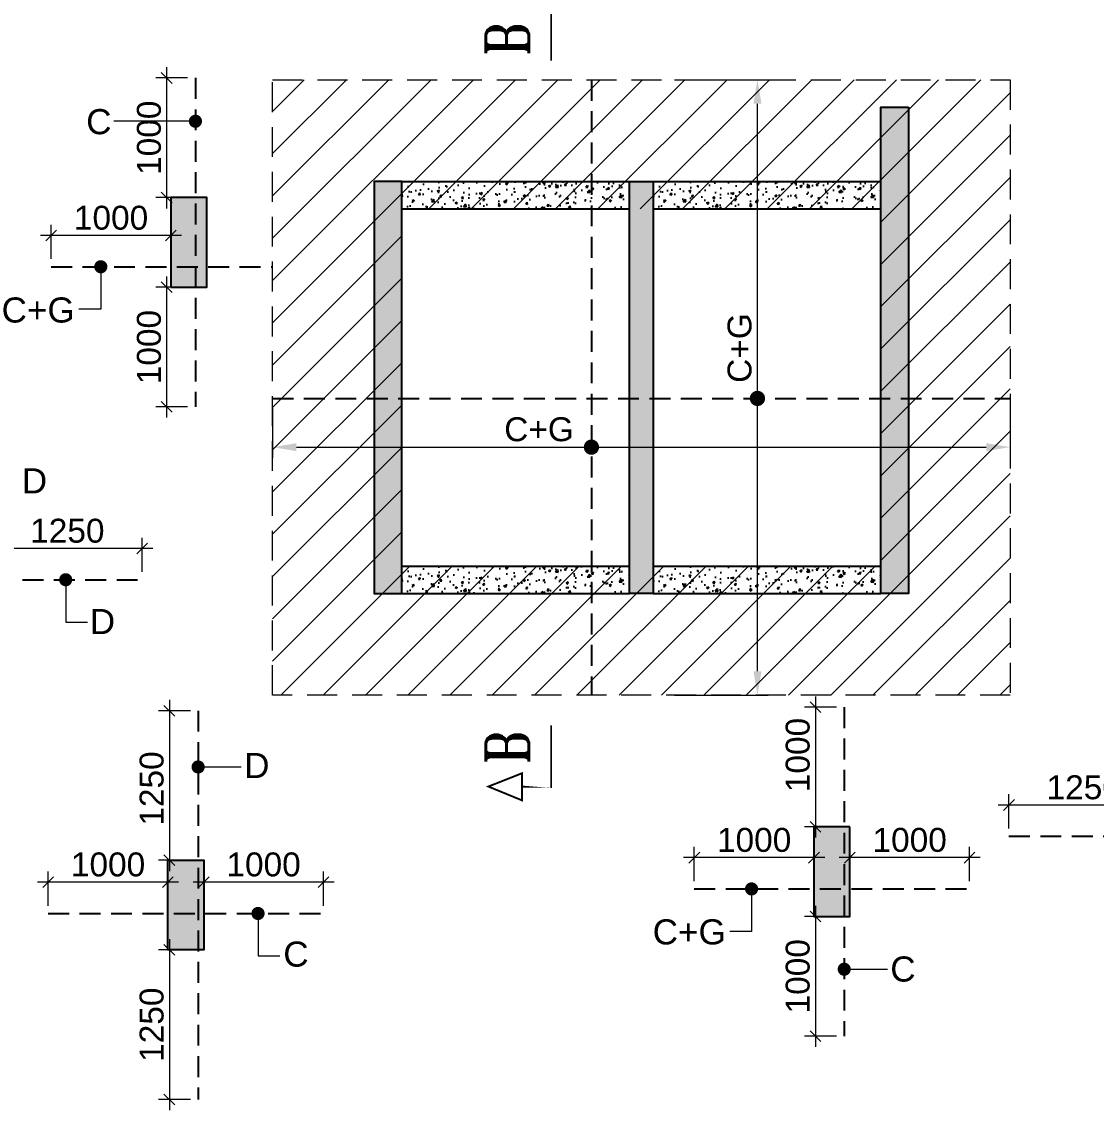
# Model space of a CAD drawing. Header units: millimetres. Extents: x 1123469 to 1752051, y -126924 to 196924.
# Drawn here: x 1474288 to 1483269, y 133369 to 142469 of the extents above; entities that cross this region are included whole.
import ezdxf

# ---------------------------------------------------------------- set-up
doc = ezdxf.new("R2010")
doc.units = ezdxf.units.MM
doc.header["$LTSCALE"] = 500
doc.header["$MEASUREMENT"] = 0
doc.header["$PDMODE"] = 34
for name, pattern in [('CONTINOUS', [0]), ('DASHED2', [0.375, 0.25, -0.125]), ('HIDDEN', [0.375, 0.25, -0.125])]:
    doc.linetypes.add(name, pattern=pattern)
doc.layers.get('Defpoints').update_dxf_attribs({"lineweight": 0})
for name, color, linetype in [('3BEAM NO', 6, 'Continuous'), ('COL. DIM', 3, 'Continuous'), ('r.c.c. wall', 4, 'Continuous'), ('reinf.', 4, 'Continuous'), ('TEXT 1', 1, 'Continuous'), ('TEXT-20', 3, 'Continuous'), ('TOWER AREA COLUMN.', 6, 'Continuous')]:
    doc.layers.add(name, color=color, linetype=linetype)
for name, color, linetype, lineweight in [('ARWO', 1, 'Continuous', 18), ('CUT OUT', 1, 'Continuous', 13), ('dim-M', 1, 'Continuous', 15), ('FOOTING', 1, 'Continuous', 15), ('HATCH', 1, 'Continuous', 5), ('TOWER COL HATCH', 253, 'Continuous', 20)]:
    doc.layers.add(name, color=color, linetype=linetype, lineweight=lineweight)
doc.styles.add('3mm', font='arial.ttf')
doc.styles.add('RT', font='romant.shx', dxfattribs={"height": 8})
doc.dimstyles.new('PARAMVEER', dxfattribs={"dimtxt": 200, "dimasz": 100, "dimexe": 0, "dimexo": 25, "dimgap": 10, "dimtad": 1, "dimdec": 0, "dimrnd": 5, "dimzin": 0, "dimdsep": 46, "dimtxsty": '3mm', "dimblk": 'OBLIQUE', "dimcen": 0.09, "dimdle": 75, "dimclrd": 1, "dimclre": 1, "dimclrt": 3, "dimadec": 0, "dimazin": 0, "dimtfac": 1, "dimtdec": 0, "dimtmove": 1, "dimatfit": 3, "dimfxl": 100, "dimtolj": 1, "dimtzin": 0, "dimlwd": 18, "dimlwe": 5, "dimarcsym": 0})
doc.dimstyles.new('PARAMVEER BEAM', dxfattribs={"dimtxt": 200, "dimasz": 100, "dimexe": 0, "dimexo": 0, "dimgap": 10, "dimtad": 1, "dimdec": 0, "dimzin": 0, "dimdsep": 46, "dimtxsty": '3mm', "dimblk": 'ARCHTICK', "dimcen": 0.09, "dimdle": 75, "dimclrd": 1, "dimclre": 1, "dimclrt": 3, "dimadec": 0, "dimazin": 0, "dimtfac": 1, "dimtdec": 0, "dimtmove": 1, "dimatfit": 3, "dimfxl": 100, "dimtolj": 1, "dimtzin": 0, "dimlwd": 18, "dimlwe": 5, "dimarcsym": 0})

# ---------------------------------------------------------------- blocks, each defined once
blk = doc.blocks.new('3tgra')
at = {"layer": 'TOWER COL HATCH'}
h = blk.add_hatch(color=253, dxfattribs=at)
h.dxf.hatch_style = 1
h.paths.add_polyline_path([(1383875.630595695, 78731.73729202384), (1383875.630595695, 74666.55515519361), (1383645.630595695, 74666.55515519361), (1383645.630595695, 77881.73729155073), (1383645.630595695, 78111.73729155073), (1383645.630595695, 78731.73729202384)])
h = blk.add_hatch(color=253, dxfattribs=at)
h.dxf.hatch_style = 1
h.paths.add_polyline_path([(1379640.630750942, 78111.73729155073), (1379410.630750942, 78111.73729155073), (1379410.630750942, 74666.55515519361), (1379640.630750942, 74666.55515519361), (1379640.630750942, 77881.73729155073)])
h = blk.add_hatch(color=253, dxfattribs=at)
h.dxf.hatch_style = 1
h.paths.add_polyline_path([(1381543.130749644, 78111.73729155073), (1381743.130749644, 78111.73729155073), (1381743.130749644, 77881.73729155073), (1381743.130749644, 74666.55515519361), (1381543.130749644, 74666.55515519361), (1381543.130749644, 77881.73729155073)])
h = blk.add_hatch(color=253, dxfattribs=at)
h.dxf.hatch_style = 1
h.paths.add_polyline_path([(1377710.631017101, 77226.89675944098), (1378010.631017101, 77226.89675944098), (1378010.631017101, 77976.89675944098), (1377710.631017101, 77976.89675944098)])
h = blk.add_hatch(color=253, dxfattribs=at)
h.dxf.hatch_style = 1
h.paths.add_polyline_path([(1383385.712416565, 72716.75990101276), (1383085.712416565, 72716.75990101276), (1383085.712416565, 71966.75990101276), (1383385.712416565, 71966.75990101276)])
h = blk.add_hatch(color=253, dxfattribs=at)
h.dxf.hatch_style = 1
h.paths.add_polyline_path([(1377685.631014433, 72436.75957392534), (1377985.631014433, 72436.75957392534), (1377985.631014433, 71686.75957392534), (1377685.631014433, 71686.75957392534)])
at = {"layer": 'TOWER AREA COLUMN.', "color": 4}
for points in [[(1383875.630595695, 78731.73729202384), (1383875.630595695, 74666.55515519361), (1383645.630595695, 74666.55515519361), (1383645.630595695, 77881.73729155073), (1383645.630595695, 77881.73729155073), (1383645.630595695, 78111.73729155073), (1383645.630595695, 78111.73729155073), (1383645.630595695, 78731.73729202384), (1383875.630595695, 78731.73729202384)], [(1379640.630750942, 78111.73729155073), (1379410.630750942, 78111.73729155073), (1379410.630750942, 74666.55515519361), (1379640.630750942, 74666.55515519361), (1379640.630750942, 77881.73729155073), (1379640.630750942, 77881.73729155073), (1379640.630750942, 78111.73729155073)], [(1381543.130749644, 78111.73729155073), (1381743.130749644, 78111.73729155073), (1381743.130749644, 77881.73729155073), (1381743.130749644, 77881.73729155073), (1381743.130749644, 74666.55515519361), (1381543.130749644, 74666.55515519361), (1381543.130749644, 77881.73729155073), (1381543.130749644, 77881.73729155073), (1381543.130749644, 78111.73729155073)]]:
    blk.add_lwpolyline(points, dxfattribs=at)
for points in [[(1377710.631017101, 77226.89675944098), (1378010.631017101, 77226.89675944098), (1378010.631017101, 77976.89675944098), (1377710.631017101, 77976.89675944098)], [(1383385.712416565, 72716.75990101276), (1383085.712416565, 72716.75990101276), (1383085.712416565, 71966.75990101276), (1383385.712416565, 71966.75990101276)], [(1377685.631014433, 72436.75957392534), (1377985.631014433, 72436.75957392534), (1377985.631014433, 71686.75957392534), (1377685.631014433, 71686.75957392534)]]:
    blk.add_lwpolyline(points, close=True, dxfattribs=at)
blk = doc.blocks.new('_Oblique')
at = {"color": 0, "linetype": 'ByBlock', "lineweight": -2}
blk.add_line((-0.5, -0.5), (0.5, 0.5), dxfattribs=at)
blk = doc.blocks.new('*D390')
at = {"layer": 'COL. DIM', "color": 1, "lineweight": 18, "ltscale": 10, "transparency": 16777216}
blk.add_line((1475498.974471858, 140339.3880169377), (1475498.974471858, 139159.3880169377), dxfattribs=at)
at = {"layer": 'COL. DIM', "color": 1, "linetype": 'CONTINOUS', "lineweight": 5, "ltscale": 10, "transparency": 16777216}
for p, q in [((1475674.598001957, 140249.3880169377), (1475408.974471858, 140249.3880169377)), ((1475674.598001957, 139249.3880169377), (1475408.974471858, 139249.3880169377))]:
    blk.add_line(p, q, dxfattribs=at)
at = {"layer": 'Defpoints', "color": 0, "ltscale": 10, "transparency": 16777216}
for p in [(1475739.598001957, 140249.3880169377), (1475498.974471858, 139249.3880169377), (1475739.598001957, 139249.3880169377)]:
    blk.add_point(p, dxfattribs=at)
at = {"layer": 'COL. DIM', "color": 1, "lineweight": 18, "ltscale": 10, "transparency": 16777216, "xscale": 90, "yscale": 90, "zscale": 90}
for p, rotation in [((1475498.974471858, 140249.3880169377), 90), ((1475498.974471858, 139249.3880169377), 270)]:
    blk.add_blockref('_Oblique', p, dxfattribs=dict(at, rotation=rotation))
at = {"layer": 'COL. DIM', "color": 3, "ltscale": 10, "transparency": 16777216, "insert": (1475351.859874314, 139749.3880169372), "char_height": 200, "attachment_point": 5, "rotation": 90, "style": '3mm'}
blk.add_mtext('\\A1;1000', dxfattribs=at)
blk = doc.blocks.new('_ArchTick')
at = {"color": 0, "linetype": 'ByBlock', "const_width": 0.15}
blk.add_lwpolyline([(-0.5, -0.5), (0.5, 0.5)], dxfattribs=at)
blk = doc.blocks.new('*D391')
at = {"layer": 'COL. DIM', "color": 1, "lineweight": 18, "ltscale": 10, "transparency": 16777216}
blk.add_line((1475498.97447186, 142089.3880169376), (1475498.97447186, 140909.3880169376), dxfattribs=at)
at = {"layer": 'COL. DIM', "color": 1, "linetype": 'CONTINOUS', "lineweight": 5, "ltscale": 10, "transparency": 16777216}
for p, q in [((1475674.598001957, 141999.3880169376), (1475408.97447186, 141999.3880169376)), ((1475674.598001957, 140999.3880169376), (1475408.97447186, 140999.3880169376))]:
    blk.add_line(p, q, dxfattribs=at)
at = {"layer": 'Defpoints', "color": 0, "ltscale": 10, "transparency": 16777216}
for p in [(1475739.598001957, 141999.3880169376), (1475498.97447186, 140999.3880169376), (1475739.598001957, 140999.3880169376)]:
    blk.add_point(p, dxfattribs=at)
at = {"layer": 'COL. DIM', "color": 1, "lineweight": 18, "ltscale": 10, "transparency": 16777216, "xscale": 90, "yscale": 90, "zscale": 90}
for p, rotation in [((1475498.97447186, 141999.3880169376), 90), ((1475498.97447186, 140999.3880169376), 270)]:
    blk.add_blockref('_Oblique', p, dxfattribs=dict(at, rotation=rotation))
at = {"layer": 'COL. DIM', "color": 3, "ltscale": 10, "transparency": 16777216, "insert": (1475351.859874315, 141499.3880169372), "char_height": 200, "attachment_point": 5, "rotation": 90, "style": '3mm'}
blk.add_mtext('\\A1;1000', dxfattribs=at)
blk = doc.blocks.new('*D392')
at = {"layer": 'COL. DIM', "color": 1, "linetype": 'CONTINOUS', "lineweight": 5, "ltscale": 10, "transparency": 16777216}
for p, q in [((1474534.248575186, 140485.904475727), (1474534.248575186, 140772.4341001764)), ((1475534.248575186, 140485.904475727), (1475534.248575186, 140772.4341001764))]:
    blk.add_line(p, q, dxfattribs=at)
at = {"layer": 'COL. DIM', "color": 1, "lineweight": 18, "ltscale": 10, "transparency": 16777216}
blk.add_line((1475624.248575186, 140682.4341001764), (1474444.248575186, 140682.4341001764), dxfattribs=at)
at = {"layer": 'Defpoints', "color": 0, "ltscale": 10, "transparency": 16777216}
for p in [(1474534.248575186, 140682.4341001764), (1474534.248575186, 140420.904475727), (1475534.248575186, 140420.904475727)]:
    blk.add_point(p, dxfattribs=at)
at = {"layer": 'COL. DIM', "color": 1, "lineweight": 18, "ltscale": 10, "transparency": 16777216, "xscale": 90, "yscale": 90, "zscale": 90, "rotation": 180}
blk.add_blockref('_Oblique', (1474534.248575186, 140682.4341001764), dxfattribs=at)
at = {"layer": 'COL. DIM', "color": 1, "lineweight": 18, "ltscale": 10, "transparency": 16777216, "xscale": 90, "yscale": 90, "zscale": 90}
blk.add_blockref('_Oblique', (1475534.248575186, 140682.4341001764), dxfattribs=at)
at = {"layer": 'COL. DIM', "color": 3, "ltscale": 10, "transparency": 16777216, "insert": (1475034.248575186, 140829.5486977207), "char_height": 200, "attachment_point": 5, "style": '3mm'}
blk.add_mtext('\\A1;1000', dxfattribs=at)
blk = doc.blocks.new('*D406')
at = {"layer": 'COL. DIM', "color": 1, "linetype": 'CONTINOUS', "lineweight": 5, "ltscale": 10, "transparency": 16777216}
for p, q in [((1474043.93810833, 137869.2940887281), (1474043.93810833, 138155.8237131775)), ((1475293.93810833, 137869.2940887281), (1475293.93810833, 138155.8237131775))]:
    blk.add_line(p, q, dxfattribs=at)
at = {"layer": 'COL. DIM', "color": 1, "lineweight": 18, "ltscale": 10, "transparency": 16777216}
blk.add_line((1475383.93810833, 138065.8237131775), (1473953.93810833, 138065.8237131775), dxfattribs=at)
at = {"layer": 'Defpoints', "color": 0, "ltscale": 10, "transparency": 16777216}
for p in [(1474043.93810833, 138065.8237131775), (1474043.93810833, 137804.2940887281), (1475293.93810833, 137804.2940887281)]:
    blk.add_point(p, dxfattribs=at)
at = {"layer": 'COL. DIM', "color": 1, "lineweight": 18, "ltscale": 10, "transparency": 16777216, "xscale": 90, "yscale": 90, "zscale": 90, "rotation": 180}
blk.add_blockref('_Oblique', (1474043.93810833, 138065.8237131775), dxfattribs=at)
at = {"layer": 'COL. DIM', "color": 1, "lineweight": 18, "ltscale": 10, "transparency": 16777216, "xscale": 90, "yscale": 90, "zscale": 90}
blk.add_blockref('_Oblique', (1475293.93810833, 138065.8237131775), dxfattribs=at)
at = {"layer": 'COL. DIM', "color": 3, "ltscale": 10, "transparency": 16777216, "insert": (1474668.93810833, 138212.9383107219), "char_height": 200, "attachment_point": 5, "style": '3mm'}
blk.add_mtext('\\A1;1250', dxfattribs=at)
blk = doc.blocks.new('*D420')
at = {"layer": 'COL. DIM', "color": 1, "lineweight": 18, "ltscale": 10, "transparency": 16777216}
blk.add_line((1475521.550904988, 134799.250831422), (1475521.550904988, 133369.250831422), dxfattribs=at)
at = {"layer": 'COL. DIM', "color": 1, "linetype": 'CONTINOUS', "lineweight": 5, "ltscale": 10, "transparency": 16777216}
for p, q in [((1475697.174435081, 134709.250831422), (1475431.550904988, 134709.250831422)), ((1475697.174435081, 133459.250831422), (1475431.550904988, 133459.250831422))]:
    blk.add_line(p, q, dxfattribs=at)
at = {"layer": 'Defpoints', "color": 0, "ltscale": 10, "transparency": 16777216}
for p in [(1475762.174435081, 134709.250831422), (1475521.550904988, 133459.250831422), (1475762.174435081, 133459.250831422)]:
    blk.add_point(p, dxfattribs=at)
at = {"layer": 'COL. DIM', "color": 1, "lineweight": 18, "ltscale": 10, "transparency": 16777216, "xscale": 90, "yscale": 90, "zscale": 90}
for p, rotation in [((1475521.550904988, 134709.250831422), 90), ((1475521.550904988, 133459.250831422), 270)]:
    blk.add_blockref('_Oblique', p, dxfattribs=dict(at, rotation=rotation))
at = {"layer": 'COL. DIM', "color": 3, "ltscale": 10, "transparency": 16777216, "insert": (1475374.436307443, 134084.2508314216), "char_height": 200, "attachment_point": 5, "rotation": 90, "style": '3mm'}
blk.add_mtext('\\A1;1250', dxfattribs=at)
blk = doc.blocks.new('*D421')
at = {"layer": 'COL. DIM', "color": 1, "linetype": 'CONTINOUS', "lineweight": 5, "ltscale": 10, "transparency": 16777216}
for p, q in [((1475809.248572517, 135079.3128151141), (1475809.248572517, 135365.8424395635)), ((1476809.248572517, 135079.3128151141), (1476809.248572517, 135365.8424395635))]:
    blk.add_line(p, q, dxfattribs=at)
at = {"layer": 'COL. DIM', "color": 1, "lineweight": 18, "ltscale": 10, "transparency": 16777216}
blk.add_line((1476899.248572517, 135275.8424395635), (1475719.248572517, 135275.8424395635), dxfattribs=at)
at = {"layer": 'Defpoints', "color": 0, "ltscale": 10, "transparency": 16777216}
for p in [(1475809.248572517, 135275.8424395635), (1475809.248572517, 135014.3128151141), (1476809.248572517, 135014.3128151141)]:
    blk.add_point(p, dxfattribs=at)
at = {"layer": 'COL. DIM', "color": 1, "lineweight": 18, "ltscale": 10, "transparency": 16777216, "xscale": 90, "yscale": 90, "zscale": 90, "rotation": 180}
blk.add_blockref('_Oblique', (1475809.248572517, 135275.8424395635), dxfattribs=at)
at = {"layer": 'COL. DIM', "color": 1, "lineweight": 18, "ltscale": 10, "transparency": 16777216, "xscale": 90, "yscale": 90, "zscale": 90}
blk.add_blockref('_Oblique', (1476809.248572517, 135275.8424395635), dxfattribs=at)
at = {"layer": 'COL. DIM', "color": 3, "ltscale": 10, "transparency": 16777216, "insert": (1476309.248572517, 135422.9570371078), "char_height": 200, "attachment_point": 5, "style": '3mm'}
blk.add_mtext('\\A1;1000', dxfattribs=at)
blk = doc.blocks.new('*D422')
at = {"layer": 'COL. DIM', "color": 1, "lineweight": 18, "ltscale": 10, "transparency": 16777216}
blk.add_line((1475521.55090499, 136799.250831422), (1475521.55090499, 135369.250831422), dxfattribs=at)
at = {"layer": 'COL. DIM', "color": 1, "linetype": 'CONTINOUS', "lineweight": 5, "ltscale": 10, "transparency": 16777216}
for p, q in [((1475697.174435081, 136709.250831422), (1475431.55090499, 136709.250831422)), ((1475697.174435081, 135459.250831422), (1475431.55090499, 135459.250831422))]:
    blk.add_line(p, q, dxfattribs=at)
at = {"layer": 'Defpoints', "color": 0, "ltscale": 10, "transparency": 16777216}
for p in [(1475762.174435081, 136709.250831422), (1475521.55090499, 135459.250831422), (1475762.174435081, 135459.250831422)]:
    blk.add_point(p, dxfattribs=at)
at = {"layer": 'COL. DIM', "color": 1, "lineweight": 18, "ltscale": 10, "transparency": 16777216, "xscale": 90, "yscale": 90, "zscale": 90}
for p, rotation in [((1475521.55090499, 136709.250831422), 90), ((1475521.55090499, 135459.250831422), 270)]:
    blk.add_blockref('_Oblique', p, dxfattribs=dict(at, rotation=rotation))
at = {"layer": 'COL. DIM', "color": 3, "ltscale": 10, "transparency": 16777216, "insert": (1475374.43630744, 136059.0086040231), "char_height": 200, "attachment_point": 5, "rotation": 90, "style": '3mm'}
blk.add_mtext('\\A1;1250', dxfattribs=at)
blk = doc.blocks.new('*D423')
at = {"layer": 'COL. DIM', "color": 1, "linetype": 'CONTINOUS', "lineweight": 5, "ltscale": 10, "transparency": 16777216}
for p, q in [((1474509.248572517, 135079.3128151141), (1474509.248572517, 135365.8424395635)), ((1475509.248572517, 135079.3128151141), (1475509.248572517, 135365.8424395635))]:
    blk.add_line(p, q, dxfattribs=at)
at = {"layer": 'COL. DIM', "color": 1, "lineweight": 18, "ltscale": 10, "transparency": 16777216}
blk.add_line((1475599.248572517, 135275.8424395635), (1474419.248572517, 135275.8424395635), dxfattribs=at)
at = {"layer": 'Defpoints', "color": 0, "ltscale": 10, "transparency": 16777216}
for p in [(1474509.248572517, 135275.8424395635), (1474509.248572517, 135014.3128151141), (1475509.248572517, 135014.3128151141)]:
    blk.add_point(p, dxfattribs=at)
at = {"layer": 'COL. DIM', "color": 1, "lineweight": 18, "ltscale": 10, "transparency": 16777216, "xscale": 90, "yscale": 90, "zscale": 90, "rotation": 180}
blk.add_blockref('_Oblique', (1474509.248572517, 135275.8424395635), dxfattribs=at)
at = {"layer": 'COL. DIM', "color": 1, "lineweight": 18, "ltscale": 10, "transparency": 16777216, "xscale": 90, "yscale": 90, "zscale": 90}
blk.add_blockref('_Oblique', (1475509.248572517, 135275.8424395635), dxfattribs=at)
at = {"layer": 'COL. DIM', "color": 3, "ltscale": 10, "transparency": 16777216, "insert": (1475009.248572517, 135422.9570371078), "char_height": 200, "attachment_point": 5, "style": '3mm'}
blk.add_mtext('\\A1;1000', dxfattribs=at)
blk = doc.blocks.new('*D424')
at = {"layer": 'COL. DIM', "color": 1, "lineweight": 18, "ltscale": 10, "transparency": 16777216}
blk.add_line((1480921.63230712, 135079.2511585094), (1480921.63230712, 133899.2511585094), dxfattribs=at)
at = {"layer": 'COL. DIM', "color": 1, "linetype": 'CONTINOUS', "lineweight": 5, "ltscale": 10, "transparency": 16777216}
for p, q in [((1481097.255837213, 134989.2511585094), (1480831.63230712, 134989.2511585094)), ((1481097.255837213, 133989.2511585094), (1480831.63230712, 133989.2511585094))]:
    blk.add_line(p, q, dxfattribs=at)
at = {"layer": 'Defpoints', "color": 0, "ltscale": 10, "transparency": 16777216}
for p in [(1481162.255837213, 134989.2511585094), (1480921.63230712, 133989.2511585094), (1481162.255837213, 133989.2511585094)]:
    blk.add_point(p, dxfattribs=at)
at = {"layer": 'COL. DIM', "color": 1, "lineweight": 18, "ltscale": 10, "transparency": 16777216, "xscale": 90, "yscale": 90, "zscale": 90}
for p, rotation in [((1480921.63230712, 134989.2511585094), 90), ((1480921.63230712, 133989.2511585094), 270)]:
    blk.add_blockref('_Oblique', p, dxfattribs=dict(at, rotation=rotation))
at = {"layer": 'COL. DIM', "color": 3, "ltscale": 10, "transparency": 16777216, "insert": (1480774.517709575, 134489.251158509), "char_height": 200, "attachment_point": 5, "rotation": 90, "style": '3mm'}
blk.add_mtext('\\A1;1000', dxfattribs=at)
blk = doc.blocks.new('*D425')
at = {"layer": 'COL. DIM', "color": 1, "linetype": 'CONTINOUS', "lineweight": 5, "ltscale": 10, "transparency": 16777216}
for p, q in [((1481209.32997465, 135284.3916811144), (1481209.32997465, 135570.9213055638)), ((1482209.32997465, 135284.3916811144), (1482209.32997465, 135570.9213055638))]:
    blk.add_line(p, q, dxfattribs=at)
at = {"layer": 'COL. DIM', "color": 1, "lineweight": 18, "ltscale": 10, "transparency": 16777216}
blk.add_line((1482299.32997465, 135480.9213055638), (1481119.32997465, 135480.9213055638), dxfattribs=at)
at = {"layer": 'Defpoints', "color": 0, "ltscale": 10, "transparency": 16777216}
for p in [(1481209.32997465, 135480.9213055638), (1481209.32997465, 135219.3916811144), (1482209.32997465, 135219.3916811144)]:
    blk.add_point(p, dxfattribs=at)
at = {"layer": 'COL. DIM', "color": 1, "lineweight": 18, "ltscale": 10, "transparency": 16777216, "xscale": 90, "yscale": 90, "zscale": 90, "rotation": 180}
blk.add_blockref('_Oblique', (1481209.32997465, 135480.9213055638), dxfattribs=at)
at = {"layer": 'COL. DIM', "color": 1, "lineweight": 18, "ltscale": 10, "transparency": 16777216, "xscale": 90, "yscale": 90, "zscale": 90}
blk.add_blockref('_Oblique', (1482209.32997465, 135480.9213055638), dxfattribs=at)
at = {"layer": 'COL. DIM', "color": 3, "ltscale": 10, "transparency": 16777216, "insert": (1481709.32997465, 135628.0359031082), "char_height": 200, "attachment_point": 5, "style": '3mm'}
blk.add_mtext('\\A1;1000', dxfattribs=at)
blk = doc.blocks.new('*D426')
at = {"layer": 'COL. DIM', "color": 1, "lineweight": 18, "ltscale": 10, "transparency": 16777216}
blk.add_line((1480921.632307122, 136829.2511585095), (1480921.632307122, 135649.2511585095), dxfattribs=at)
at = {"layer": 'COL. DIM', "color": 1, "linetype": 'CONTINOUS', "lineweight": 5, "ltscale": 10, "transparency": 16777216}
for p, q in [((1481097.255837213, 136739.2511585095), (1480831.632307122, 136739.2511585095)), ((1481097.255837213, 135739.2511585095), (1480831.632307122, 135739.2511585095))]:
    blk.add_line(p, q, dxfattribs=at)
at = {"layer": 'Defpoints', "color": 0, "ltscale": 10, "transparency": 16777216}
for p in [(1481162.255837213, 136739.2511585095), (1480921.632307122, 135739.2511585095), (1481162.255837213, 135739.2511585095)]:
    blk.add_point(p, dxfattribs=at)
at = {"layer": 'COL. DIM', "color": 1, "lineweight": 18, "ltscale": 10, "transparency": 16777216, "xscale": 90, "yscale": 90, "zscale": 90}
for p, rotation in [((1480921.632307122, 136739.2511585095), 90), ((1480921.632307122, 135739.2511585095), 270)]:
    blk.add_blockref('_Oblique', p, dxfattribs=dict(at, rotation=rotation))
at = {"layer": 'COL. DIM', "color": 3, "ltscale": 10, "transparency": 16777216, "insert": (1480774.517709572, 136339.0089311106), "char_height": 200, "attachment_point": 5, "rotation": 90, "style": '3mm'}
blk.add_mtext('\\A1;1000', dxfattribs=at)
blk = doc.blocks.new('*D427')
at = {"layer": 'COL. DIM', "color": 1, "linetype": 'CONTINOUS', "lineweight": 5, "ltscale": 10, "transparency": 16777216}
for p, q in [((1479909.32997465, 135284.3916811144), (1479909.32997465, 135570.9213055638)), ((1480909.32997465, 135284.3916811144), (1480909.32997465, 135570.9213055638))]:
    blk.add_line(p, q, dxfattribs=at)
at = {"layer": 'COL. DIM', "color": 1, "lineweight": 18, "ltscale": 10, "transparency": 16777216}
blk.add_line((1480999.32997465, 135480.9213055638), (1479819.32997465, 135480.9213055638), dxfattribs=at)
at = {"layer": 'Defpoints', "color": 0, "ltscale": 10, "transparency": 16777216}
for p in [(1479909.32997465, 135480.9213055638), (1479909.32997465, 135219.3916811144), (1480909.32997465, 135219.3916811144)]:
    blk.add_point(p, dxfattribs=at)
at = {"layer": 'COL. DIM', "color": 1, "lineweight": 18, "ltscale": 10, "transparency": 16777216, "xscale": 90, "yscale": 90, "zscale": 90, "rotation": 180}
blk.add_blockref('_Oblique', (1479909.32997465, 135480.9213055638), dxfattribs=at)
at = {"layer": 'COL. DIM', "color": 1, "lineweight": 18, "ltscale": 10, "transparency": 16777216, "xscale": 90, "yscale": 90, "zscale": 90}
blk.add_blockref('_Oblique', (1480909.32997465, 135480.9213055638), dxfattribs=at)
at = {"layer": 'COL. DIM', "color": 3, "ltscale": 10, "transparency": 16777216, "insert": (1480409.32997465, 135628.0359031082), "char_height": 200, "attachment_point": 5, "style": '3mm'}
blk.add_mtext('\\A1;1000', dxfattribs=at)
blk = doc.blocks.new('*D431')
at = {"layer": 'COL. DIM', "color": 1, "linetype": 'CONTINOUS', "lineweight": 5, "ltscale": 10, "transparency": 16777216}
for p, q in [((1482539.245661633, 135724.251514391), (1482539.245661633, 136010.7811388404)), ((1483789.245661633, 135724.251514391), (1483789.245661633, 136010.7811388404))]:
    blk.add_line(p, q, dxfattribs=at)
at = {"layer": 'COL. DIM', "color": 1, "lineweight": 18, "ltscale": 10, "transparency": 16777216}
blk.add_line((1483879.245661633, 135920.7811388404), (1482449.245661633, 135920.7811388404), dxfattribs=at)
at = {"layer": 'Defpoints', "color": 0, "ltscale": 10, "transparency": 16777216}
for p in [(1482539.245661633, 135920.7811388404), (1482539.245661633, 135659.251514391), (1483789.245661633, 135659.251514391)]:
    blk.add_point(p, dxfattribs=at)
at = {"layer": 'COL. DIM', "color": 1, "lineweight": 18, "ltscale": 10, "transparency": 16777216, "xscale": 90, "yscale": 90, "zscale": 90, "rotation": 180}
blk.add_blockref('_Oblique', (1482539.245661633, 135920.7811388404), dxfattribs=at)
at = {"layer": 'COL. DIM', "color": 1, "lineweight": 18, "ltscale": 10, "transparency": 16777216, "xscale": 90, "yscale": 90, "zscale": 90}
blk.add_blockref('_Oblique', (1483789.245661633, 135920.7811388404), dxfattribs=at)
at = {"layer": 'COL. DIM', "color": 3, "ltscale": 10, "transparency": 16777216, "insert": (1483164.245661633, 136067.8957363847), "char_height": 200, "attachment_point": 5, "style": '3mm'}
blk.add_mtext('\\A1;1250', dxfattribs=at)
blk = doc.blocks.new('*D475')
at = {"layer": 'COL. DIM', "color": 1, "linetype": 'CONTINOUS', "lineweight": 5, "ltscale": 10, "transparency": 16777216}
for p, q in [((1476384.248309026, 139255.3387253701), (1476384.248309026, 138822.7265834824)), ((1482549.24815378, 139255.33872537), (1482549.24815378, 138822.7265834824))]:
    blk.add_line(p, q, dxfattribs=at)
at = {"layer": 'COL. DIM', "color": 1, "lineweight": 18, "ltscale": 10, "transparency": 16777216}
blk.add_line((1476584.248309026, 138912.7265834824), (1482349.24815378, 138912.7265834824), dxfattribs=at)
at = {"layer": 'COL. DIM', "color": 1, "ltscale": 10, "transparency": 16777216}
for points in [[(1476584.248309026, 138946.0599168157), (1476584.248309026, 138879.3932501491), (1476384.248309026, 138912.7265834824)], [(1482349.24815378, 138946.0599168157), (1482349.24815378, 138879.3932501491), (1482549.24815378, 138912.7265834824)]]:
    blk.add_solid(points, dxfattribs=at)
at = {"layer": 'Defpoints', "color": 0, "ltscale": 10, "transparency": 16777216}
for p in [(1476384.248309026, 139320.3387253701), (1482549.24815378, 139320.33872537), (1482549.24815378, 138912.7265834824)]:
    blk.add_point(p, dxfattribs=at)
at = {"layer": 'COL. DIM', "color": 3, "ltscale": 10, "transparency": 16777216, "insert": (1478611.265139245, 139061.137224683), "char_height": 200, "attachment_point": 5, "style": '3mm'}
blk.add_mtext('\\A1;C+G', dxfattribs=at)
blk = doc.blocks.new('*D476')
at = {"layer": 'COL. DIM', "color": 1, "linetype": 'CONTINOUS', "lineweight": 5, "ltscale": 10, "transparency": 16777216}
for p, q in [((1479742.723945185, 141984.2285490474), (1480527.067293506, 141984.2285490474)), ((1479742.723945185, 136839.0464126903), (1480527.067293506, 136839.0464126903))]:
    blk.add_line(p, q, dxfattribs=at)
at = {"layer": 'COL. DIM', "color": 1, "lineweight": 18, "ltscale": 10, "transparency": 16777216}
blk.add_line((1480437.067293506, 137039.0464126903), (1480437.067293506, 141784.2285490474), dxfattribs=at)
at = {"layer": 'COL. DIM', "color": 1, "ltscale": 10, "transparency": 16777216}
for points in [[(1480403.733960173, 141784.2285490474), (1480470.40062684, 141784.2285490474), (1480437.067293506, 141984.2285490474)], [(1480403.733960173, 137039.0464126903), (1480470.40062684, 137039.0464126903), (1480437.067293506, 136839.0464126903)]]:
    blk.add_solid(points, dxfattribs=at)
at = {"layer": 'Defpoints', "color": 0, "ltscale": 10, "transparency": 16777216}
for p in [(1479677.723945185, 141984.2285490474), (1480437.067293506, 141984.2285490474), (1479677.723945185, 136839.0464126903)]:
    blk.add_point(p, dxfattribs=at)
at = {"layer": 'COL. DIM', "color": 3, "ltscale": 10, "transparency": 16777216, "insert": (1480288.656652303, 139741.4534442427), "char_height": 200, "width": 176.8076398362892, "attachment_point": 5, "rotation": 90, "style": '3mm'}
blk.add_mtext('\\A1;C+G', dxfattribs=at)

msp = doc.modelspace()

# ---------------------------------------------------------------- hatches: boundary and pattern name
at = {"layer": 'HATCH', "ltscale": 10}
h = msp.add_hatch(dxfattribs=at)
h.set_pattern_fill('ANSI31', color=251, scale=2000)
h.set_pattern_definition([(45, (0, 0), (-176.7766952966369, 176.7766952966369), [])])
h.paths.add_polyline_path([(1477464.248309026, 140904.2285490473), (1481469.24815378, 140904.2285490474), (1481469.24815378, 137919.0464126903), (1477464.248309026, 137919.0464126903)])
h.paths.add_polyline_path([(1476384.248309026, 141984.2285490474), (1482549.24815378, 141984.2285490474), (1482549.24815378, 136839.0464126903), (1476384.248309026, 136839.0464126903)])
at = {"layer": 'r.c.c. wall', "ltscale": 10}
h = msp.add_hatch(dxfattribs=at)
h.set_pattern_fill('AR-CONC', color=1, scale=25)
h.set_pattern_definition([(49.99999999999999, (-3812644.478236343, -4159489.490215819), (179.3150456501884, -15.68803374564878), [18.75, -206.25]), (355, (-3812644.478236343, -4159489.490215819), (-34.68783340325, 188.048033425003), [15, -165]), (100.45144446, (-3812629.535316093, -4159490.797551819), (144.627211681778, 172.3599977421574), [15.93504799999998, -175.2855279999997]), (46.18420000000001, (-3812644.478236343, -4159439.490215819), (266.8103326678931, -41.37982019826914), [28.125, -309.375]), (96.63563549, (-3812622.244050093, -4159442.938542569), (233.6654864185571, 243.5296501936376), [23.9025855, -262.92844]), (351.1841639899999, (-3812644.478236343, -4159439.490215819), (233.6654862636933, 243.5296500674975), [22.5, -247.50000025]), (21, (-3812619.478236343, -4159451.990215819), (149.2267630296154, -100.6547226663347), [18.75, -206.25]), (326.0000000000001, (-3812619.478236343, -4159451.990215819), (60.82883298039543, 181.2875112617133), [15, -165]), (71.45144474, (-3812607.042672843, -4159460.378109319), (210.0555941824928, 80.63278820158845), [15.9350475, -175.285528]), (37.50000000000001, (-3812644.478236343, -4159489.490215819), (3.039963829322667, 83.22346345782788), [0, -163, 0, -167.5, 0, -165.625]), (7.499999999999999, (-3812644.478236343, -4159489.490215819), (65.76738436053715, 98.60292797059006), [0, -95.5, 0, -159.25, 0, -63.125]), (327.5, (-3812700.228236343, -4159489.490215819), (133.4556090431022, -5.638717933594939), [0, -62.5, 0, -195, 0, -258.75]), (317.5, (-3812725.228236343, -4159489.490215819), (145.7965423355966, 25.02624558307943), [0, -81.25, 0, -129.5, 0, -183.75])])
h.paths.add_polyline_path([(1479364.399827619, 141134.2649386935), (1477464.248309026, 141134.2285483917), (1477464.248309026, 140904.2285483917), (1479364.399827619, 140904.1995950565)])
h = msp.add_hatch(dxfattribs=at)
h.set_pattern_fill('AR-CONC', color=1, scale=25)
h.set_pattern_definition([(49.99999999999999, (-3810541.978237641, -4159489.490215819), (179.3150456501884, -15.68803374564878), [18.75, -206.25]), (355, (-3810541.978237641, -4159489.490215819), (-34.68783340325, 188.048033425003), [15, -165]), (100.45144446, (-3810527.035317391, -4159490.797551819), (144.627211681778, 172.3599977421574), [15.93504799999998, -175.2855279999997]), (46.18420000000001, (-3810541.978237641, -4159439.490215819), (266.8103326678931, -41.37982019826914), [28.125, -309.375]), (96.63563549, (-3810519.744051391, -4159442.938542569), (233.6654864185571, 243.5296501936376), [23.9025855, -262.92844]), (351.1841639899999, (-3810541.978237641, -4159439.490215819), (233.6654862636933, 243.5296500674975), [22.5, -247.50000025]), (21, (-3810516.978237641, -4159451.990215819), (149.2267630296154, -100.6547226663347), [18.75, -206.25]), (326.0000000000001, (-3810516.978237641, -4159451.990215819), (60.82883298039543, 181.2875112617133), [15, -165]), (71.45144474, (-3810504.542674141, -4159460.378109319), (210.0555941824928, 80.63278820158845), [15.9350475, -175.285528]), (37.50000000000001, (-3810541.978237641, -4159489.490215819), (3.039963829322667, 83.22346345782788), [0, -163, 0, -167.5, 0, -165.625]), (7.499999999999999, (-3810541.978237641, -4159489.490215819), (65.76738436053715, 98.60292797059006), [0, -95.5, 0, -159.25, 0, -63.125]), (327.5, (-3810597.728237641, -4159489.490215819), (133.4556090431022, -5.638717933594939), [0, -62.5, 0, -195, 0, -258.75]), (317.5, (-3810622.728237641, -4159489.490215819), (145.7965423355966, 25.02624558307943), [0, -81.25, 0, -129.5, 0, -183.75])])
h.paths.add_polyline_path([(1481466.899826321, 141134.2649386935), (1479566.748307728, 141134.2285483917), (1479566.748307728, 140904.2285483917), (1481466.899826321, 140904.1995950565)])
h = msp.add_hatch(dxfattribs=at)
h.set_pattern_fill('AR-CONC', color=1, scale=25)
h.set_pattern_definition([(49.99999999999999, (-3812644.478236343, -4162704.672352177), (179.3150456501884, -15.68803374564878), [18.75, -206.25]), (355, (-3812644.478236343, -4162704.672352177), (-34.68783340325, 188.048033425003), [15, -165]), (100.45144446, (-3812629.535316093, -4162705.979688176), (144.627211681778, 172.3599977421574), [15.93504799999998, -175.2855279999997]), (46.18420000000001, (-3812644.478236343, -4162654.672352177), (266.8103326678931, -41.37982019826914), [28.125, -309.375]), (96.63563549, (-3812622.244050093, -4162658.120678926), (233.6654864185571, 243.5296501936376), [23.9025855, -262.92844]), (351.1841639899999, (-3812644.478236343, -4162654.672352177), (233.6654862636933, 243.5296500674975), [22.5, -247.50000025]), (21, (-3812619.478236343, -4162667.172352177), (149.2267630296154, -100.6547226663347), [18.75, -206.25]), (326.0000000000001, (-3812619.478236343, -4162667.172352177), (60.82883298039543, 181.2875112617133), [15, -165]), (71.45144474, (-3812607.042672843, -4162675.560245676), (210.0555941824928, 80.63278820158845), [15.9350475, -175.285528]), (37.50000000000001, (-3812644.478236343, -4162704.672352177), (3.039963829322667, 83.22346345782788), [0, -163, 0, -167.5, 0, -165.625]), (7.499999999999999, (-3812644.478236343, -4162704.672352177), (65.76738436053715, 98.60292797059006), [0, -95.5, 0, -159.25, 0, -63.125]), (327.5, (-3812700.228236343, -4162704.672352177), (133.4556090431022, -5.638717933594939), [0, -62.5, 0, -195, 0, -258.75]), (317.5, (-3812725.228236343, -4162704.672352177), (145.7965423355966, 25.02624558307943), [0, -81.25, 0, -129.5, 0, -183.75])])
h.paths.add_polyline_path([(1479364.399827619, 137919.0828023364), (1477464.248309026, 137919.0464120346), (1477464.248309026, 137689.0464120346), (1479364.399827619, 137689.0174586994)])
h = msp.add_hatch(dxfattribs=at)
h.set_pattern_fill('AR-CONC', color=1, scale=25)
h.set_pattern_definition([(49.99999999999999, (-3810541.978237641, -4162704.672352177), (179.3150456501884, -15.68803374564878), [18.75, -206.25]), (355, (-3810541.978237641, -4162704.672352177), (-34.68783340325, 188.048033425003), [15, -165]), (100.45144446, (-3810527.035317391, -4162705.979688176), (144.627211681778, 172.3599977421574), [15.93504799999998, -175.2855279999996]), (46.18420000000001, (-3810541.978237641, -4162654.672352177), (266.8103326678931, -41.37982019826914), [28.125, -309.375]), (96.63563549, (-3810519.744051391, -4162658.120678926), (233.6654864185571, 243.5296501936376), [23.9025855, -262.92844]), (351.1841639899999, (-3810541.978237641, -4162654.672352177), (233.6654862636933, 243.5296500674975), [22.5, -247.50000025]), (21, (-3810516.978237641, -4162667.172352177), (149.2267630296154, -100.6547226663347), [18.75, -206.25]), (326.0000000000001, (-3810516.978237641, -4162667.172352177), (60.82883298039543, 181.2875112617133), [15, -165]), (71.45144474, (-3810504.542674141, -4162675.560245676), (210.0555941824928, 80.63278820158845), [15.9350475, -175.285528]), (37.50000000000001, (-3810541.978237641, -4162704.672352177), (3.039963829322667, 83.22346345782788), [0, -163, 0, -167.5, 0, -165.625]), (7.499999999999999, (-3810541.978237641, -4162704.672352177), (65.76738436053715, 98.60292797059006), [0, -95.5, 0, -159.25, 0, -63.125]), (327.5, (-3810597.728237641, -4162704.672352177), (133.4556090431022, -5.638717933594939), [0, -62.5, 0, -195, 0, -258.75]), (317.5, (-3810622.728237641, -4162704.672352177), (145.7965423355966, 25.02624558307943), [0, -81.25, 0, -129.5, 0, -183.75])])
h.paths.add_polyline_path([(1481466.899826321, 137919.0828023364), (1479566.748307728, 137919.0464120346), (1479566.748307728, 137689.0464120346), (1481466.899826321, 137689.0174586994)])

# ---------------------------------------------------------------- linework, layer by layer
at = {"layer": '3BEAM NO', "color": 4}
msp.add_line((1478470.206335483, 135959.5006431867, -7.851765953677085e-07), (1478470.206335483, 136186.8531094468, -7.843609217412887e-07), dxfattribs=at)
at = {"layer": '3BEAM NO', "color": 4, "extrusion": (-3.227238060428332e-09, -4.963612873298862e-18, 1), "const_width": 15.97339125, "elevation": -0.004772157680820226}
msp.add_lwpolyline([(1478470.206335481, 142654.0419871213), (1478712.630044186, 142654.0419871167), (1478712.630044187, 142143.5267560754)], dxfattribs=at)
at = {"layer": '3BEAM NO', "color": 4, "extrusion": (-3.227238060428332e-09, 4.963612873298862e-18, 1), "const_width": 15.97339125}
for points, elevation in [([(1478470.206335481, 136075.3548663216), (1478712.630044186, 136075.3548663263), (1478712.630044187, 136585.8700973675)], -0.00477215767943672), ([(1478470.206335478, 135959.5006431932), (1478470.206335478, 136186.8531094533), (1478187.958448955, 136075.354866371), (1478470.206335478, 135959.5006431932)], -0.004772160497025969)]:
    msp.add_lwpolyline(points, dxfattribs=dict(at, elevation=elevation))
at = {"layer": 'dim-M', "color": 4, "ltscale": 10, "const_width": 63.75}
for points in [[(1480405.1922935, 139320.33872537, 1), (1480468.9422935, 139320.33872537, 1)], [(1479017.767838639, 138912.7265834824, 1), (1479081.517838639, 138912.7265834824, 1)]]:
    msp.add_lwpolyline(points, format="xyb", close=True, dxfattribs=at)
at = {"layer": 'FOOTING', "color": 3, "linetype": 'DASHED2', "ltscale": 2}
msp.add_lwpolyline([(1476384.248309026, 141984.2285490474), (1482549.24815378, 141984.2285490474), (1482549.24815378, 136839.0464126903), (1476384.248309026, 136839.0464126903)], close=True, dxfattribs=at)
at = {"layer": 'r.c.c. wall', "color": 4, "ltscale": 10}
for p, q in [((1477464.248309026, 141134.2285490474), (1479366.748307728, 141134.2285490474)), ((1479566.748307728, 141134.2285490474), (1481469.24815378, 141134.2285490474)), ((1477464.248309026, 140904.2285490474), (1479366.748307728, 140904.2285490474)), ((1479566.748307728, 140904.2285490474), (1481469.24815378, 140904.2285490474)), ((1477464.248309026, 137919.0464126903), (1479366.748307728, 137919.0464126903)), ((1479566.748307728, 137919.0464126903), (1481469.24815378, 137919.0464126903)), ((1477464.248309026, 137689.0464126903), (1479366.748307728, 137689.0464126903)), ((1479566.748307728, 137689.0464126903), (1481469.24815378, 137689.0464126903))]:
    msp.add_line(p, q, dxfattribs=at)
at = {"layer": 'reinf.', "color": 4, "linetype": 'HIDDEN', "ltscale": 1.4}
for p, q in [((1475739.598001956, 141999.3880169376), (1475739.598001956, 139249.3880169376)), ((1479049.642838639, 141984.2285490474), (1479049.642838639, 136839.0464126903)), ((1474534.248575186, 140420.904475727), (1476384.248309026, 140420.904475727)), ((1476384.248309026, 139320.3387253701), (1482549.24815378, 139320.33872537)), ((1472193.93810833, 137804.2940887282), (1475293.93810833, 137804.2940887281)), ((1475762.17443508, 136709.2508314219), (1475762.17443508, 133459.2508314219)), ((1481162.255837213, 136739.2511585094), (1481162.255837213, 133989.2511585093)), ((1482539.245661633, 135659.251514391), (1485639.245661633, 135659.251514391)), ((1479909.32997465, 135219.3916811145), (1482209.32997465, 135219.3916811144)), ((1474509.248572517, 135014.3128151141), (1476809.248572517, 135014.3128151141))]:
    msp.add_line(p, q, dxfattribs=at)

# ---------------------------------------------------------------- block references
at = {"layer": 'CUT OUT', "color": 4}
msp.add_blockref('3tgra', (97823.6175580849, 63022.49125749664), dxfattribs=at)

# ---------------------------------------------------------------- texts
at = {"layer": 'TEXT 1', "color": 2, "linetype": 'ByBlock', "style": '3mm'}
for s, p in [('C', (1474826.41698614, 141529.2078355965, -0.0688959593251002)), ('C+G', (1474119.418524496, 139954.4976562446, -0.0688959593251002)), ('D', (1474288.284733981, 138526.0328187882, -0.0688959593251002)), ('D', (1474856.573953751, 137349.9626578059, -0.0688959593251002)), ('D', (1476147.110969695, 136146.6217451123, -0.0688959593251002)), ('C+G', (1479561.33640139, 134755.3890325418, -0.0688959593251002)), ('C', (1476473.825722619, 134569.7024615113, -0.0688959593251002)), ('C', (1481547.192371828, 134444.8911080195, -0.0688959593251002))]:
    msp.add_text(s, height=210, dxfattribs=at).set_placement(p)
at = {"layer": 'TEXT-20', "color": 7, "lineweight": 20, "ltscale": 0.2, "style": 'RT', "width": 0.85}
for p in [(1478526.827269596, 142180.2226828499, 0.01387790206817088), (1478526.827269596, 136258.6288860284, 0.01387790206817088)]:
    msp.add_text('B', height=359.401303125, rotation=90.00000002668041, dxfattribs=at).set_placement(p)

# ---------------------------------------------------------------- dimensions: what is measured, and where the dimension line sits
at = {"layer": 'COL. DIM', "color": 6, "ltscale": 10}
for base, p1, p2, angle, picture, middle in [((1475498.97447186, 140999.3880169376), (1475739.598001956, 141999.3880169376), (1475739.598001956, 140999.3880169376), 90, '*D391', (1475351.859874315, 141499.3880169372)), ((1474534.248575186, 140682.4341001764), (1475534.248575186, 140420.904475727), (1474534.248575186, 140420.904475727), 180, '*D392', (1475034.248575186, 140829.5486977207)), ((1475498.974471858, 139249.3880169377), (1475739.598001956, 140249.3880169376), (1475739.598001956, 139249.3880169376), 90, '*D390', (1475351.859874314, 139749.3880169372)), ((1474043.93810833, 138065.8237131775), (1475293.93810833, 137804.2940887281), (1474043.93810833, 137804.2940887281), 180, '*D406', (1474668.93810833, 138212.9383107219)), ((1482539.245661633, 135920.7811388404), (1483789.245661633, 135659.251514391), (1482539.245661633, 135659.251514391), 180, '*D431', (1483164.245661633, 136067.8957363847)), ((1479909.32997465, 135480.9213055638), (1480909.32997465, 135219.3916811144), (1479909.32997465, 135219.3916811144), 180, '*D427', (1480409.32997465, 135628.0359031082)), ((1481209.32997465, 135480.9213055638), (1482209.32997465, 135219.3916811144), (1481209.32997465, 135219.3916811144), 180, '*D425', (1481709.32997465, 135628.0359031082)), ((1474509.248572517, 135275.8424395635), (1475509.248572517, 135014.3128151141), (1474509.248572517, 135014.3128151141), 180, '*D423', (1475009.248572517, 135422.9570371078)), ((1475809.248572517, 135275.8424395635), (1476809.248572517, 135014.3128151141), (1475809.248572517, 135014.3128151141), 180, '*D421', (1476309.248572517, 135422.9570371078)), ((1480921.63230712, 133989.2511585094), (1481162.255837213, 134989.2511585093), (1481162.255837213, 133989.2511585093), 90, '*D424', (1480774.517709575, 134489.251158509)), ((1475521.550904988, 133459.250831422), (1475762.17443508, 134709.2508314219), (1475762.17443508, 133459.2508314219), 90, '*D420', (1475374.436307443, 134084.2508314216))]:
    dim = msp.add_linear_dim(base=base, p1=p1, p2=p2, angle=angle, dimstyle='PARAMVEER', override={"dimasz": 90, "dimexe": 90, "dimexo": 65, "dimgap": 45, "dimpost": '\\X', "dimdle": 90, "dimfxl": 0.18, "dimarcsym": 1}, dxfattribs=at)
    dim.commit()
    dim.dimension.update_dxf_attribs({"geometry": picture, "text_midpoint": middle})
dim = msp.add_linear_dim(base=(1480437.067293506, 141984.2285490474), p1=(1479677.723945184, 136839.0464126903), p2=(1479677.723945184, 141984.2285490474), angle=90, text='C+G', dimstyle='PARAMVEER', override={"dimasz": 200, "dimexe": 90, "dimexo": 65, "dimgap": 45, "dimpost": '\\X', "dimsah": 1, "dimdle": 90, "dimfxl": 0.18, "dimarcsym": 1}, dxfattribs=at)
dim.commit()
dim.dimension.update_dxf_attribs({"geometry": '*D476', "text_midpoint": (1480437.067293504, 139741.4534442427), "dimtype": 160})
dim = msp.add_linear_dim(base=(1482549.24815378, 138912.7265834824), p1=(1476384.248309026, 139320.3387253701), p2=(1482549.24815378, 139320.33872537), text='C+G', dimstyle='PARAMVEER', override={"dimasz": 200, "dimexe": 90, "dimexo": 65, "dimgap": 45, "dimpost": '\\X', "dimsah": 1, "dimdle": 90, "dimfxl": 0.18, "dimarcsym": 1}, dxfattribs=at)
dim.commit()
dim.dimension.update_dxf_attribs({"geometry": '*D475', "text_midpoint": (1478611.265139245, 138912.7265834824), "dimtype": 160})
for base, p1, p2, picture, middle in [((1475521.55090499, 135459.250831422), (1475762.17443508, 136709.2508314219), (1475762.17443508, 135459.2508314219), '*D422', (1475521.550904984, 136059.0086040231)), ((1480921.632307122, 135739.2511585095), (1481162.255837213, 136739.2511585094), (1481162.255837213, 135739.2511585094), '*D426', (1480921.632307117, 136339.0089311106))]:
    dim = msp.add_linear_dim(base=base, p1=p1, p2=p2, angle=90, dimstyle='PARAMVEER', override={"dimasz": 90, "dimexe": 90, "dimexo": 65, "dimgap": 45, "dimpost": '\\X', "dimdle": 90, "dimfxl": 0.18, "dimarcsym": 1}, dxfattribs=at)
    dim.commit()
    dim.dimension.update_dxf_attribs({"geometry": picture, "text_midpoint": middle, "dimtype": 160})

# ---------------------------------------------------------------- leaders
at = {"layer": 'ARWO', "color": 1}
for points in [[(1475739.598001956, 141637.349697636), (1475058.755833936, 141637.349697636)], [(1474948.720662298, 140420.904475727), (1474948.720662298, 140066.158327178), (1474766.265787215, 140066.158327178)], [(1474655.103508541, 137804.2940887281), (1474655.103508541, 137449.5479401791), (1474837.558383623, 137449.5479401791)], [(1475762.17443508, 136238.9503015395), (1476122.656587923, 136238.9503015395)], [(1480387.941676331, 135219.3916811144), (1480387.941676331, 134864.6455325654), (1480205.486801249, 134864.6455325654)], [(1476262.628372635, 135014.3128151141), (1476262.628372635, 134659.5666665651), (1476445.083247717, 134659.5666665651)], [(1481162.255837213, 134548.176326686), (1481522.737990055, 134548.176326686)]]:
    msp.add_leader(points, dimstyle='PARAMVEER BEAM', override={"dimasz": 110, "dimtad": 0, "dimldrblk": 'Dot', "dimfxl": 0, "dimarcsym": 1}, dxfattribs=at)

doc.saveas('drawing.dxf')
